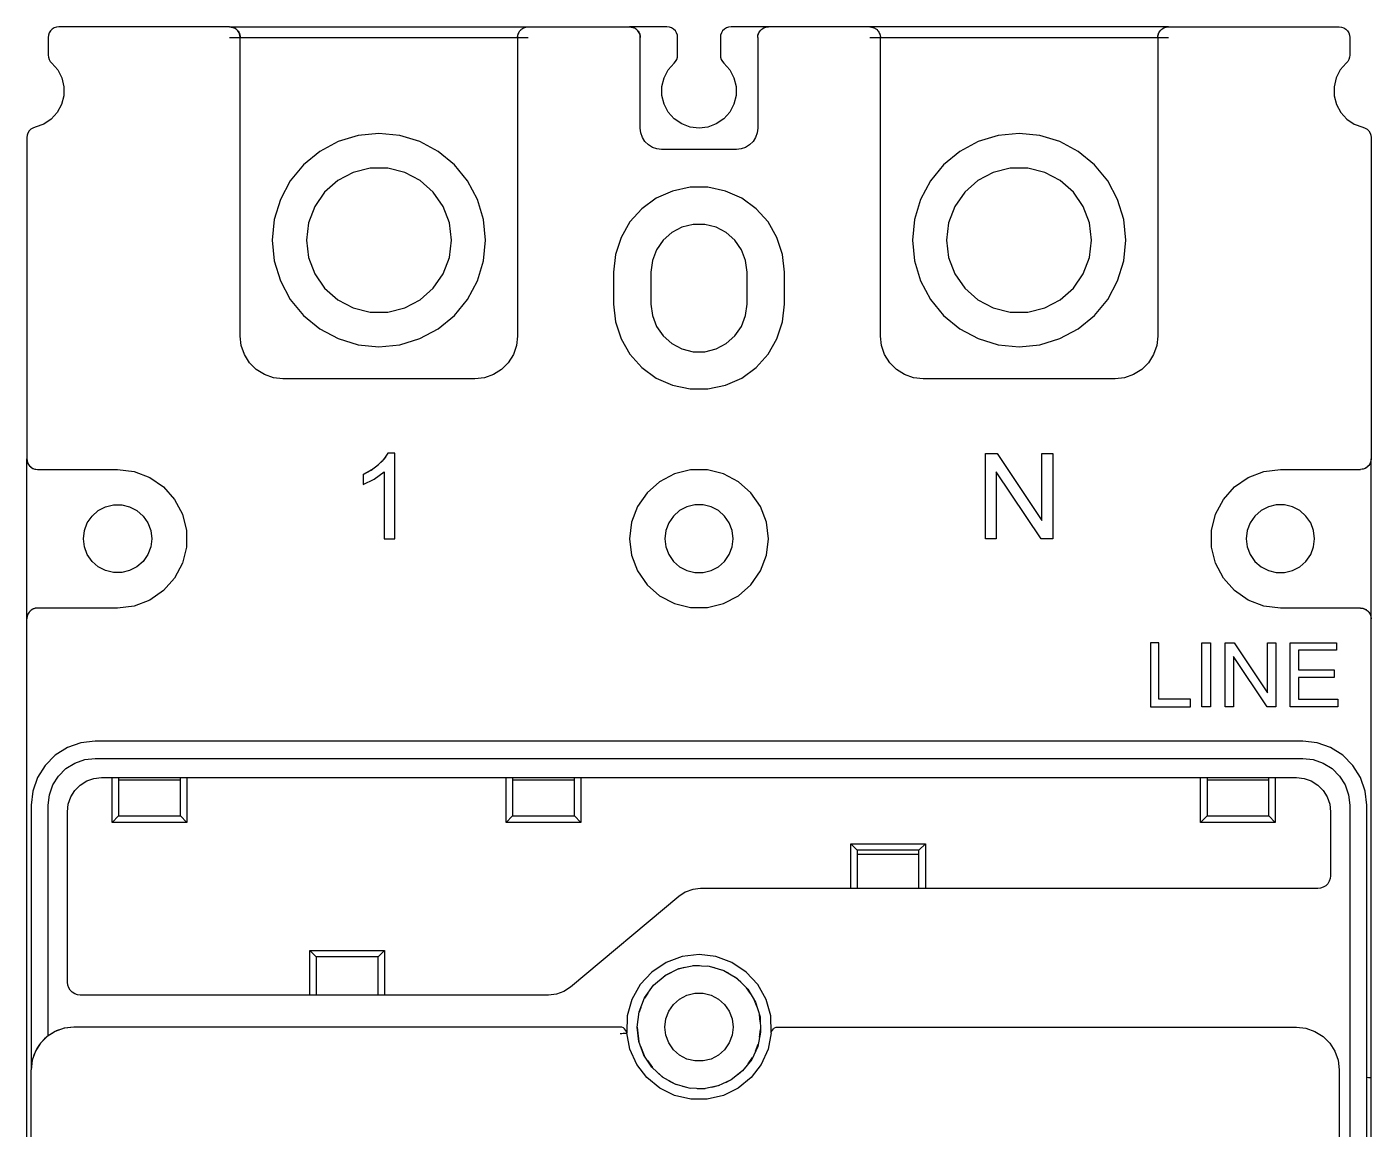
# Model space of a CAD drawing. Header units: millimetres. Extents: x 0 to 63, y 0 to 155.
# Drawn here: x 0 to 63, y 103.3 to 155 of the extents above; entities that cross this region are included whole.
import ezdxf

# ---------------------------------------------------------------- set-up
doc = ezdxf.new("R2010")
doc.units = ezdxf.units.MM

# ---------------------------------------------------------------- blocks, each defined once
blk = doc.blocks.new('CHINT_844e067f2df454908d8db88a5d3bc389_FACE_0')
at = {"color": 141, "linetype": 'Continuous', "true_color": 0x40d9ff}
for p, q in [((9.5, 154.5), (23.5, 154.5)), ((39.5, 154.5), (53.5, 154.5)), ((16.805, 134.83), (16.729, 134.738)), ((16.144, 134.224), (15.763, 134.013)), ((16.658, 134.653), (16.484, 134.481)), ((4, 117.7), (4, 119.8)), ((4.3, 119.8), (4.3, 118)), ((4.3, 119.7), (7.2, 119.7)), ((7.2, 118), (7.2, 119.8)), ((7.5, 119.8), (7.5, 117.7)), ((22.46, 117.7), (22.46, 119.8)), ((22.76, 119.8), (22.76, 118)), ((22.76, 119.7), (25.66, 119.7)), ((25.66, 118), (25.66, 119.8)), ((25.96, 119.8), (25.96, 117.7)), ((55.01, 117.7), (55.01, 119.8)), ((55.31, 119.8), (55.31, 118)), ((55.31, 119.7), (58.21, 119.7)), ((58.21, 118), (58.21, 119.8)), ((58.51, 119.8), (58.51, 117.7)), ((4, 117.7), (4.3, 118)), ((4.3, 118), (7.2, 118)), ((7.2, 118), (7.5, 117.7)), ((22.46, 117.7), (22.76, 118)), ((22.76, 118), (25.66, 118)), ((25.66, 118), (25.96, 117.7)), ((55.01, 117.7), (55.31, 118)), ((55.31, 118), (58.21, 118)), ((58.21, 118), (58.51, 117.7)), ((7.5, 117.7), (4, 117.7)), ((25.96, 117.7), (22.46, 117.7)), ((58.51, 117.7), (55.01, 117.7)), ((38.91, 116.4), (38.61, 116.7)), ((38.61, 116.7), (42.11, 116.7)), ((38.61, 114.6), (38.61, 116.7)), ((42.11, 116.7), (41.81, 116.4)), ((42.11, 116.7), (42.11, 114.6)), ((38.91, 116.4), (38.91, 114.6)), ((41.81, 116.4), (38.91, 116.4)), ((41.81, 116.2), (38.91, 116.2)), ((41.81, 114.6), (41.81, 116.4)), ((13.56, 111.4), (13.26, 111.7)), ((13.26, 111.7), (16.76, 111.7)), ((13.26, 109.6), (13.26, 111.7)), ((16.76, 111.7), (16.46, 111.4)), ((16.76, 111.7), (16.76, 109.6)), ((16.46, 111.4), (13.56, 111.4)), ((13.56, 111.4), (13.56, 109.6)), ((16.46, 109.6), (16.46, 111.4)), ((30.828, 110.899), (30.516, 110.823)), ((31.531, 110.979), (31.206, 110.979)), ((32.231, 110.885), (31.912, 110.963)), ((30.163, 110.65), (29.885, 110.504)), ((32.887, 110.623), (32.594, 110.777)), ((33.459, 110.211), (33.21, 110.431)), ((29.103, 109.696), (28.943, 109.463)), ((29.577, 110.242), (29.35, 110.041)), ((33.913, 109.672), (33.723, 109.947)), ((28.771, 109.023), (28.688, 108.803)), ((34.223, 109.039), (34.104, 109.353)), ((34.37, 108.349), (34.329, 108.684)), ((28.6, 108.1), (28.683, 107.415)), ((34.343, 107.628), (34.385, 107.981)), ((28.763, 107.199), (28.926, 106.769)), ((34.15, 106.968), (34.278, 107.306)), ((29.079, 106.54), (29.314, 106.199)), ((33.806, 106.373), (34.012, 106.672)), ((0.2, 42.1), (0.2, 106.1)), ((29.531, 105.999), (29.826, 105.737)), ((33.332, 105.876), (33.604, 106.118)), ((30.092, 105.588), (30.432, 105.409)), ((30.733, 105.324), (31.098, 105.234)), ((31.415, 105.221), (31.787, 105.221)), ((32.101, 105.283), (32.459, 105.371)), ((32.752, 105.506), (33.076, 105.676))]:
    blk.add_line(p, q, dxfattribs=at)
for points in [[(9.5, 155), (1.5, 155), (1.389, 154.987), (1.283, 154.95), (1.188, 154.891), (1.109, 154.812), (1.05, 154.717), (1.013, 154.611), (1, 154.5), (1, 153.677), (1.011, 153.573), (1.044, 153.473), (1.096, 153.382), (1.167, 153.304), (1.446, 152.985), (1.641, 152.608), (1.739, 152.195), (1.735, 151.771), (1.629, 151.36), (1.427, 150.987), (1.141, 150.673), (0.788, 150.438), (0.389, 150.294), (0.283, 150.257), (0.188, 150.197), (0.109, 150.118), (0.05, 150.023), (0.013, 149.918), (0, 149.806), (0, 134.75)], [(9.5, 155), (23.5, 155), (28.25, 155)], [(9.5, 155), (9.577, 154.994), (9.599, 154.989)], [(10, 154.5), (9.987, 154.611), (9.95, 154.717), (9.891, 154.812), (9.812, 154.891), (9.717, 154.95), (9.611, 154.987), (9.5, 155)], [(9.625, 154.983), (9.653, 154.976), (9.684, 154.962)], [(23, 154.5), (23.013, 154.611), (23.05, 154.717), (23.109, 154.812), (23.188, 154.891), (23.283, 154.95), (23.389, 154.987), (23.5, 155)], [(23.342, 154.971), (23.371, 154.983), (23.379, 154.984)], [(34.75, 155), (33, 155), (32.889, 154.987), (32.783, 154.95), (32.688, 154.891), (32.609, 154.812), (32.55, 154.717), (32.513, 154.611), (32.5, 154.5), (32.5, 153.677), (32.511, 153.573), (32.544, 153.473), (32.596, 153.382), (32.667, 153.304), (32.944, 152.988), (33.139, 152.614), (33.238, 152.205), (33.237, 151.784), (33.135, 151.376), (32.938, 151.003), (32.659, 150.688), (32.312, 150.45), (31.918, 150.301), (31.5, 150.25), (31.082, 150.301), (30.688, 150.45), (30.341, 150.688), (30.062, 151.003), (29.865, 151.376), (29.763, 151.784), (29.762, 152.205), (29.861, 152.614), (30.056, 152.988), (30.333, 153.304), (30.404, 153.382), (30.456, 153.473), (30.489, 153.573), (30.5, 153.677), (30.5, 154.5), (30.487, 154.611), (30.45, 154.717), (30.391, 154.812), (30.312, 154.891), (30.217, 154.95), (30.111, 154.987), (30, 155), (28.25, 155)], [(28.25, 155), (28.327, 154.994), (28.349, 154.989)], [(28.75, 154.5), (28.737, 154.611), (28.7, 154.717), (28.641, 154.812), (28.562, 154.891), (28.467, 154.95), (28.361, 154.987), (28.25, 155)], [(28.375, 154.983), (28.403, 154.976), (28.434, 154.962)], [(34.25, 154.5), (34.263, 154.611), (34.3, 154.717), (34.359, 154.812), (34.438, 154.891), (34.533, 154.95), (34.639, 154.987), (34.75, 155)], [(34.592, 154.971), (34.621, 154.983), (34.629, 154.984)], [(53.5, 155), (39.5, 155), (34.75, 155)], [(39.5, 155), (39.577, 154.994), (39.599, 154.989)], [(39.5, 155), (39.611, 154.987), (39.717, 154.95), (39.812, 154.891), (39.891, 154.812), (39.95, 154.717), (39.987, 154.611), (40, 154.5)], [(39.625, 154.983), (39.653, 154.976), (39.684, 154.962)], [(53, 154.5), (53.013, 154.611), (53.05, 154.717), (53.109, 154.812), (53.188, 154.891), (53.283, 154.95), (53.389, 154.987), (53.5, 155)], [(53.342, 154.971), (53.371, 154.983), (53.379, 154.984)], [(53.5, 155), (61.5, 155), (61.611, 154.987), (61.717, 154.95), (61.812, 154.891), (61.891, 154.812), (61.95, 154.717), (61.987, 154.611), (62, 154.5), (62, 153.677), (61.989, 153.573), (61.956, 153.473), (61.904, 153.382), (61.833, 153.304), (61.554, 152.985), (61.359, 152.608), (61.261, 152.195), (61.265, 151.771), (61.371, 151.36), (61.573, 150.987), (61.859, 150.673), (62.212, 150.438), (62.611, 150.294), (62.717, 150.257), (62.812, 150.197), (62.891, 150.118), (62.95, 150.023), (62.987, 149.918), (63, 149.806), (63, 134.75)], [(9.737, 154.938), (9.757, 154.929), (9.795, 154.901)], [(9.817, 154.885), (9.827, 154.879), (9.887, 154.817), (9.889, 154.814)], [(9.898, 154.8), (9.935, 154.746), (9.943, 154.728)], [(9.957, 154.699), (9.971, 154.668), (9.981, 154.63)], [(9.989, 154.601), (9.993, 154.585), (10, 154.5)], [(23, 154.5), (23, 140.5), (22.95, 140.055), (22.802, 139.632), (22.564, 139.253), (22.247, 138.936), (21.868, 138.698), (21.445, 138.55), (21, 138.5), (12, 138.5), (11.555, 138.55), (11.132, 138.698), (10.753, 138.936), (10.436, 139.253), (10.198, 139.632), (10.05, 140.055), (10, 140.5), (10, 154.5)], [(23, 154.5), (23.002, 154.547), (23.009, 154.593), (23.012, 154.603)], [(23.019, 154.63), (23.032, 154.676), (23.043, 154.699)], [(23.061, 154.735), (23.074, 154.761), (23.092, 154.784)], [(23.13, 154.833), (23.146, 154.854), (23.166, 154.868)], [(23.226, 154.915), (23.25, 154.933), (23.265, 154.939)], [(28.487, 154.938), (28.507, 154.929), (28.545, 154.901)], [(28.567, 154.885), (28.577, 154.879), (28.637, 154.817), (28.639, 154.814)], [(28.648, 154.8), (28.685, 154.746), (28.693, 154.728)], [(28.707, 154.699), (28.721, 154.668), (28.731, 154.63)], [(28.739, 154.601), (28.743, 154.585), (28.75, 154.5)], [(34.25, 154.5), (34.25, 150.25), (34.225, 150.027), (34.151, 149.816), (34.032, 149.627), (33.873, 149.468), (33.684, 149.349), (33.473, 149.275), (33.25, 149.25), (29.75, 149.25), (29.527, 149.275), (29.316, 149.349), (29.127, 149.468), (28.968, 149.627), (28.849, 149.816), (28.775, 150.027), (28.75, 150.25), (28.75, 154.5)], [(34.25, 154.5), (34.252, 154.547), (34.259, 154.593), (34.262, 154.603)], [(34.269, 154.63), (34.282, 154.676), (34.293, 154.699)], [(34.311, 154.735), (34.324, 154.761), (34.342, 154.784)], [(34.38, 154.833), (34.396, 154.854), (34.416, 154.868)], [(34.476, 154.915), (34.5, 154.933), (34.515, 154.939)], [(39.737, 154.938), (39.757, 154.929), (39.795, 154.901)], [(39.817, 154.885), (39.827, 154.879), (39.887, 154.817), (39.889, 154.814)], [(39.898, 154.8), (39.935, 154.746), (39.943, 154.728)], [(39.957, 154.699), (39.971, 154.668), (39.981, 154.63)], [(39.989, 154.601), (39.993, 154.585), (40, 154.5)], [(53, 154.5), (53, 140.5), (52.95, 140.055), (52.802, 139.632), (52.564, 139.253), (52.247, 138.936), (51.868, 138.698), (51.445, 138.55), (51, 138.5), (42, 138.5), (41.555, 138.55), (41.132, 138.698), (40.753, 138.936), (40.436, 139.253), (40.198, 139.632), (40.05, 140.055), (40, 140.5), (40, 154.5)], [(53, 154.5), (53.002, 154.547), (53.009, 154.593), (53.012, 154.603)], [(53.019, 154.63), (53.032, 154.676), (53.043, 154.699)], [(53.061, 154.735), (53.074, 154.761), (53.092, 154.784)], [(53.13, 154.833), (53.146, 154.854), (53.166, 154.868)], [(53.226, 154.915), (53.25, 154.933), (53.265, 154.939)], [(11.596, 145.975), (11.5, 145), (11.596, 144.025), (11.881, 143.087), (12.343, 142.222), (12.964, 141.464), (13.722, 140.843), (14.587, 140.381), (15.525, 140.096), (16.5, 140), (17.475, 140.096), (18.413, 140.381), (19.278, 140.843), (20.036, 141.464), (20.657, 142.222), (21.119, 143.087), (21.404, 144.025), (21.5, 145), (21.404, 145.975), (21.119, 146.913), (20.657, 147.778), (20.036, 148.536), (19.278, 149.157), (18.413, 149.619), (17.475, 149.904), (16.5, 150), (15.525, 149.904), (14.587, 149.619), (13.722, 149.157), (12.964, 148.536), (12.343, 147.778), (11.881, 146.913), (11.596, 145.975)], [(41.596, 145.975), (41.5, 145), (41.596, 144.025), (41.881, 143.087), (42.343, 142.222), (42.964, 141.464), (43.722, 140.843), (44.587, 140.381), (45.525, 140.096), (46.5, 140), (47.475, 140.096), (48.413, 140.381), (49.278, 140.843), (50.036, 141.464), (50.657, 142.222), (51.119, 143.087), (51.404, 144.025), (51.5, 145), (51.404, 145.975), (51.119, 146.913), (50.657, 147.778), (50.036, 148.536), (49.278, 149.157), (48.413, 149.619), (47.475, 149.904), (46.5, 150), (45.525, 149.904), (44.587, 149.619), (43.722, 149.157), (42.964, 148.536), (42.343, 147.778), (41.881, 146.913), (41.596, 145.975)], [(19.801, 144.186), (19.9, 145), (19.801, 145.814), (19.511, 146.58), (19.045, 147.255), (18.431, 147.798), (17.706, 148.179), (16.91, 148.375), (16.09, 148.375), (15.294, 148.179), (14.569, 147.798), (13.955, 147.255), (13.489, 146.58), (13.199, 145.814), (13.1, 145), (13.199, 144.186), (13.489, 143.42), (13.955, 142.745), (14.569, 142.202), (15.294, 141.821), (16.09, 141.625), (16.91, 141.625), (17.706, 141.821), (18.431, 142.202), (19.045, 142.745), (19.511, 143.42), (19.801, 144.186)], [(49.801, 144.186), (49.9, 145), (49.801, 145.814), (49.511, 146.58), (49.045, 147.255), (48.431, 147.798), (47.706, 148.179), (46.91, 148.375), (46.09, 148.375), (45.294, 148.179), (44.569, 147.798), (43.955, 147.255), (43.489, 146.58), (43.199, 145.814), (43.1, 145), (43.199, 144.186), (43.489, 143.42), (43.955, 142.745), (44.569, 142.202), (45.294, 141.821), (46.09, 141.625), (46.91, 141.625), (47.706, 141.821), (48.431, 142.202), (49.045, 142.745), (49.511, 143.42), (49.801, 144.186)], [(35.5, 142), (35.5, 143.5), (35.413, 144.332), (35.154, 145.127), (34.736, 145.851), (34.177, 146.473), (33.5, 146.964), (32.736, 147.304), (31.918, 147.478), (31.082, 147.478), (30.264, 147.304), (29.5, 146.964), (28.823, 146.473), (28.264, 145.851), (27.846, 145.127), (27.587, 144.332), (27.5, 143.5), (27.5, 142), (27.587, 141.168), (27.846, 140.373), (28.264, 139.649), (28.823, 139.027), (29.5, 138.536), (30.264, 138.196), (31.082, 138.022), (31.918, 138.022), (32.736, 138.196), (33.5, 138.536), (34.177, 139.027), (34.736, 139.649), (35.154, 140.373), (35.413, 141.168), (35.5, 142)], [(29.315, 144.038), (29.25, 143.5), (29.25, 142), (29.315, 141.462), (29.508, 140.954), (29.816, 140.508), (30.222, 140.148), (30.702, 139.896), (31.229, 139.766), (31.771, 139.766), (32.298, 139.896), (32.778, 140.148), (33.184, 140.508), (33.492, 140.954), (33.685, 141.462), (33.75, 142), (33.75, 143.5), (33.685, 144.038), (33.492, 144.546), (33.184, 144.992), (32.778, 145.352), (32.298, 145.604), (31.771, 145.734), (31.229, 145.734), (30.702, 145.604), (30.222, 145.352), (29.816, 144.992), (29.508, 144.546), (29.315, 144.038)], [(15.763, 134.013), (15.763, 133.538), (16.28, 133.792), (16.746, 134.129), (16.746, 131), (17.237, 131), (17.237, 135.016), (16.92, 135.016), (16.798, 134.82), (16.649, 134.643), (16.484, 134.481)], [(44.924, 131), (44.924, 135), (45.468, 135), (47.568, 131.86), (47.568, 135), (48.076, 135), (48.076, 131), (47.532, 131), (45.432, 134.144), (45.432, 131), (44.924, 131)], [(0, 20.25), (0, 27.75), (0, 127.25), (0, 134.75)], [(0, 134.75), (0.006, 134.673), (0.011, 134.651)], [(0, 134.75), (0.013, 134.639), (0.05, 134.533), (0.109, 134.438), (0.188, 134.359), (0.283, 134.3), (0.389, 134.263), (0.5, 134.25)], [(0.017, 134.625), (0.024, 134.597), (0.038, 134.566)], [(0.062, 134.513), (0.071, 134.493), (0.099, 134.455)], [(0.115, 134.433), (0.121, 134.423), (0.183, 134.363), (0.186, 134.361)], [(0.2, 134.352), (0.254, 134.315), (0.272, 134.307)], [(0.301, 134.293), (0.332, 134.279), (0.37, 134.269)], [(0.399, 134.261), (0.415, 134.257), (0.5, 134.25)], [(0.5, 134.25), (4.25, 134.25), (5.028, 134.156), (5.76, 133.878), (6.405, 133.433), (6.925, 132.846), (7.289, 132.152), (7.476, 131.392), (7.476, 130.608), (7.289, 129.848), (6.925, 129.154), (6.405, 128.567), (5.76, 128.122), (5.028, 127.844), (4.25, 127.75), (0.5, 127.75)], [(15.763, 134.013), (16.14, 134.221), (16.484, 134.481)], [(28.344, 131.778), (28.25, 131), (28.344, 130.222), (28.622, 129.49), (29.067, 128.845), (29.654, 128.325), (30.348, 127.961), (31.108, 127.774), (31.892, 127.774), (32.652, 127.961), (33.346, 128.325), (33.933, 128.845), (34.378, 129.49), (34.656, 130.222), (34.75, 131), (34.656, 131.778), (34.378, 132.51), (33.933, 133.155), (33.346, 133.675), (32.652, 134.039), (31.892, 134.226), (31.108, 134.226), (30.348, 134.039), (29.654, 133.675), (29.067, 133.155), (28.622, 132.51), (28.344, 131.778)], [(62.5, 127.75), (58.75, 127.75), (57.972, 127.844), (57.24, 128.122), (56.595, 128.567), (56.075, 129.154), (55.711, 129.848), (55.524, 130.608), (55.524, 131.392), (55.711, 132.152), (56.075, 132.846), (56.595, 133.433), (57.24, 133.878), (57.972, 134.156), (58.75, 134.25), (62.5, 134.25)], [(63, 134.75), (62.987, 134.639), (62.95, 134.533), (62.891, 134.438), (62.812, 134.359), (62.717, 134.3), (62.611, 134.263), (62.5, 134.25)], [(62.601, 134.261), (62.585, 134.257), (62.5, 134.25)], [(62.699, 134.293), (62.668, 134.279), (62.63, 134.269)], [(62.8, 134.352), (62.746, 134.315), (62.728, 134.307)], [(62.885, 134.433), (62.879, 134.423), (62.817, 134.363), (62.814, 134.361)], [(62.938, 134.513), (62.929, 134.493), (62.901, 134.455)], [(62.983, 134.625), (62.976, 134.597), (62.962, 134.566)], [(63, 134.75), (62.994, 134.673), (62.989, 134.651)], [(63, 105.218), (63, 105.734), (63, 127.25), (63, 134.75)], [(5.804, 131.383), (5.85, 131), (5.804, 130.617), (5.667, 130.256), (5.448, 129.939), (5.159, 129.683), (4.817, 129.504), (4.443, 129.412), (4.057, 129.412), (3.683, 129.504), (3.341, 129.683), (3.052, 129.939), (2.833, 130.256), (2.696, 130.617), (2.65, 131), (2.696, 131.383), (2.833, 131.744), (3.052, 132.061), (3.341, 132.317), (3.683, 132.496), (4.057, 132.588), (4.443, 132.588), (4.817, 132.496), (5.159, 132.317), (5.448, 132.061), (5.667, 131.744), (5.804, 131.383)], [(29.946, 131.383), (29.9, 131), (29.946, 130.617), (30.083, 130.256), (30.302, 129.939), (30.591, 129.683), (30.933, 129.504), (31.307, 129.412), (31.693, 129.412), (32.067, 129.504), (32.409, 129.683), (32.698, 129.939), (32.917, 130.256), (33.054, 130.617), (33.1, 131), (33.054, 131.383), (32.917, 131.744), (32.698, 132.061), (32.409, 132.317), (32.067, 132.496), (31.693, 132.588), (31.307, 132.588), (30.933, 132.496), (30.591, 132.317), (30.302, 132.061), (30.083, 131.744), (29.946, 131.383)], [(57.196, 131.383), (57.15, 131), (57.196, 130.617), (57.333, 130.256), (57.552, 129.939), (57.841, 129.683), (58.183, 129.504), (58.557, 129.412), (58.943, 129.412), (59.317, 129.504), (59.659, 129.683), (59.948, 129.939), (60.167, 130.256), (60.304, 130.617), (60.35, 131), (60.304, 131.383), (60.167, 131.744), (59.948, 132.061), (59.659, 132.317), (59.317, 132.496), (58.943, 132.588), (58.557, 132.588), (58.183, 132.496), (57.841, 132.317), (57.552, 132.061), (57.333, 131.744), (57.196, 131.383)], [(0.5, 127.75), (0.389, 127.737), (0.283, 127.7), (0.188, 127.641), (0.109, 127.562), (0.05, 127.467), (0.013, 127.361), (0, 127.25)], [(0.029, 127.408), (0.017, 127.379), (0.016, 127.371)], [(0.085, 127.524), (0.067, 127.5), (0.061, 127.485)], [(0.167, 127.62), (0.146, 127.604), (0.132, 127.584)], [(0.265, 127.689), (0.239, 127.676), (0.216, 127.658)], [(0.37, 127.731), (0.324, 127.718), (0.301, 127.707)], [(0.5, 127.75), (0.453, 127.748), (0.407, 127.741), (0.397, 127.738)], [(62.5, 127.75), (62.547, 127.748), (62.593, 127.741), (62.603, 127.738)], [(62.5, 127.75), (62.611, 127.737), (62.717, 127.7), (62.812, 127.641), (62.891, 127.562), (62.95, 127.467), (62.987, 127.361), (63, 127.25)], [(62.63, 127.731), (62.676, 127.718), (62.699, 127.707)], [(62.735, 127.689), (62.761, 127.676), (62.784, 127.658)], [(62.833, 127.62), (62.854, 127.604), (62.868, 127.584)], [(62.915, 127.524), (62.933, 127.5), (62.939, 127.485)], [(62.971, 127.408), (62.983, 127.379), (62.984, 127.371)], [(52.66, 123.125), (54.535, 123.125), (54.535, 123.479), (53.057, 123.479), (53.057, 126.125), (52.66, 126.125), (52.66, 123.125)], [(55.074, 123.125), (55.074, 126.125), (55.472, 126.125), (55.472, 123.125), (55.074, 123.125)], [(56.167, 123.125), (56.167, 126.125), (56.575, 126.125), (58.15, 123.77), (58.15, 126.125), (58.531, 126.125), (58.531, 123.125), (58.123, 123.125), (56.548, 125.483), (56.548, 123.125), (56.167, 123.125)], [(59.206, 123.125), (59.206, 126.125), (61.375, 126.125), (61.375, 125.771), (59.603, 125.771), (59.603, 124.852), (61.263, 124.852), (61.263, 124.5), (59.603, 124.5), (59.603, 123.479), (61.445, 123.479), (61.445, 123.125), (59.206, 123.125)], [(62.8, 36.5), (62.8, 118.5), (62.725, 119.168), (62.503, 119.802), (62.145, 120.37), (61.67, 120.845), (61.102, 121.203), (60.468, 121.425), (59.8, 121.5), (3.2, 121.5), (2.532, 121.425), (1.898, 121.203), (1.33, 120.845), (0.855, 120.37), (0.497, 119.802), (0.275, 119.168), (0.2, 118.5), (0.2, 106.1)], [(1, 107.7), (1, 118.5), (1.055, 118.99), (1.218, 119.455), (1.48, 119.872), (1.828, 120.22), (2.245, 120.482), (2.71, 120.645), (3.2, 120.7), (59.8, 120.7), (60.29, 120.645), (60.755, 120.482), (61.172, 120.22), (61.52, 119.872), (61.782, 119.455), (61.945, 118.99), (62, 118.5), (62, 36.5)], [(60.634, 114.615), (60.5, 114.6), (31.578, 114.6), (31.209, 114.557), (30.859, 114.43), (30.549, 114.226), (25.483, 109.974), (25.172, 109.77), (24.823, 109.643), (24.454, 109.6), (2.5, 109.6), (2.366, 109.615), (2.24, 109.659), (2.126, 109.731), (2.031, 109.826), (1.959, 109.94), (1.915, 110.066), (1.9, 110.2), (1.9, 118.2), (1.94, 118.556), (2.058, 118.894), (2.249, 119.198), (2.502, 119.451), (2.806, 119.642), (3.144, 119.76), (3.5, 119.8), (59.5, 119.8), (59.856, 119.76), (60.194, 119.642), (60.498, 119.451), (60.751, 119.198), (60.942, 118.894), (61.06, 118.556), (61.1, 118.2), (61.1, 115.2), (61.085, 115.066), (61.041, 114.94), (60.969, 114.826), (60.874, 114.731), (60.76, 114.659), (60.634, 114.615)], [(34.889, 107.824), (34.859, 108.624), (34.644, 109.395), (34.254, 110.094), (33.711, 110.683), (33.046, 111.128), (32.295, 111.406), (31.5, 111.5), (30.705, 111.406), (29.954, 111.128), (29.289, 110.683), (28.746, 110.094), (28.356, 109.395), (28.141, 108.624), (28.111, 107.824)], [(28.6, 108.1), (28.689, 108.812), (28.949, 109.48), (29.366, 110.063), (29.913, 110.527), (30.557, 110.842), (31.259, 110.99), (31.975, 110.961), (32.662, 110.757), (33.279, 110.39), (33.786, 109.884), (34.154, 109.268), (34.36, 108.581), (34.39, 107.865), (34.256, 107.197), (33.969, 106.579), (33.546, 106.045), (33.011, 105.625), (32.392, 105.34), (31.723, 105.209), (31.043, 105.236), (30.388, 105.422), (29.794, 105.755), (29.294, 106.218), (28.916, 106.784), (28.68, 107.424), (28.6, 108.1)], [(33.054, 108.483), (33.1, 108.1), (33.054, 107.717), (32.917, 107.356), (32.698, 107.039), (32.409, 106.783), (32.067, 106.604), (31.693, 106.512), (31.307, 106.512), (30.933, 106.604), (30.591, 106.783), (30.302, 107.039), (30.083, 107.356), (29.946, 107.717), (29.9, 108.1), (29.946, 108.483), (30.083, 108.844), (30.302, 109.161), (30.591, 109.417), (30.933, 109.596), (31.307, 109.688), (31.693, 109.688), (32.067, 109.596), (32.409, 109.417), (32.698, 109.161), (32.917, 108.844), (33.054, 108.483)], [(2.2, 108.1), (1.755, 108.05), (1.332, 107.902), (0.953, 107.664), (0.636, 107.347), (0.398, 106.968), (0.25, 106.545), (0.2, 106.1)], [(0.968, 107.673), (1, 107.7), (1.201, 107.819)], [(1.626, 108.005), (1.368, 107.919), (1.351, 107.908)], [(2.2, 108.1), (1.774, 108.054), (1.765, 108.051)], [(28.111, 107.824), (28.096, 107.897), (28.063, 107.964), (28.016, 108.021), (27.955, 108.064), (27.886, 108.091), (27.812, 108.1), (2.2, 108.1)], [(27.812, 107.8), (27.879, 107.805), (27.942, 107.811), (27.999, 107.815), (28.046, 107.819), (28.082, 107.822), (28.104, 107.824), (28.111, 107.824)], [(34.889, 107.824), (34.738, 107.062), (34.417, 106.353), (33.944, 105.736), (33.343, 105.243), (32.646, 104.899), (31.889, 104.722), (31.111, 104.722), (30.354, 104.899), (29.657, 105.243), (29.056, 105.736), (28.583, 106.353), (28.262, 107.062), (28.111, 107.824)], [(34.889, 107.824), (34.904, 107.897), (34.937, 107.964), (34.984, 108.021), (35.045, 108.064), (35.114, 108.091), (35.188, 108.1), (59.5, 108.1), (59.945, 108.05), (60.368, 107.902), (60.747, 107.664), (61.064, 107.347), (61.302, 106.968), (61.45, 106.545), (61.5, 106.1), (61.5, 42.077)], [(0.597, 107.284), (0.468, 107.1), (0.43, 107.018)], [(0.932, 107.643), (0.825, 107.552), (0.668, 107.385), (0.651, 107.362)], [(0.245, 106.504), (0.23, 106.447), (0.2, 106.1)], [(0.373, 106.897), (0.321, 106.784), (0.278, 106.623)], [(62.8, 105.747), (62.88, 105.745), (62.946, 105.741), (62.986, 105.738), (63, 105.734)], [(63, 105.218), (63, 105.234), (63, 105.734)], [(63, 101.766), (63, 102.266), (63, 102.282), (63, 102.32), (63, 102.381), (63, 102.459), (63, 102.553), (63, 102.657), (63, 102.766), (63, 104.734), (63, 104.843), (63, 104.947), (63, 105.041), (63, 105.119), (63, 105.18), (63, 105.218)]]:
    blk.add_lwpolyline(points, dxfattribs=at)
blk = doc.blocks.new('CHINT_844e067f2df454908d8db88a5d3bc389')
at = {"color": 141, "true_color": 0x40d9ff}
blk.add_blockref('CHINT_844e067f2df454908d8db88a5d3bc389_FACE_0', (0, 0), dxfattribs=at)

msp = doc.modelspace()

# ---------------------------------------------------------------- block references
at = {"color": 141, "true_color": 0x40d9ff}
msp.add_blockref('CHINT_844e067f2df454908d8db88a5d3bc389', (0, 0), dxfattribs=at)

doc.saveas('drawing.dxf')
